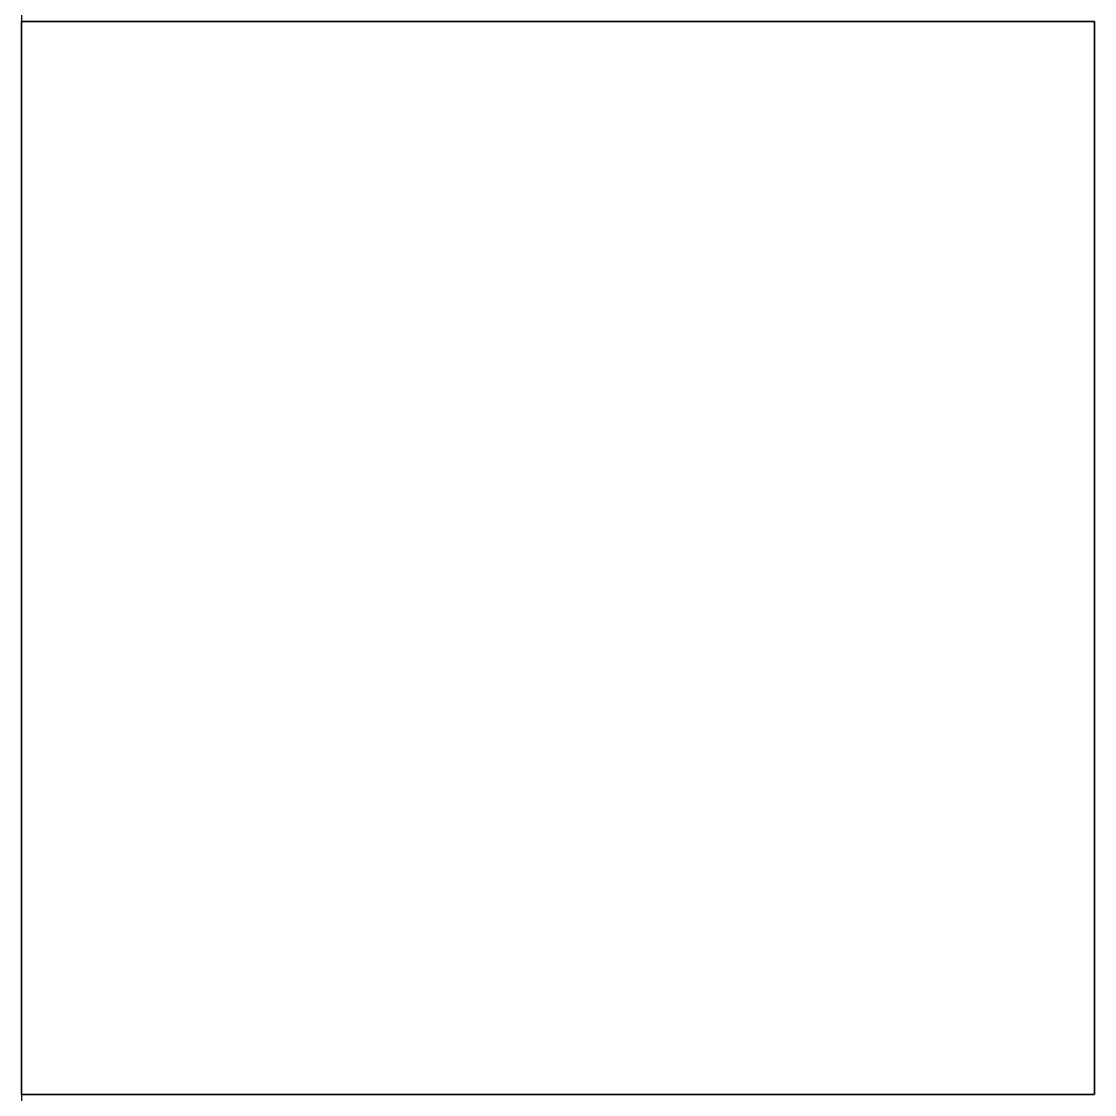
# Model space of a CAD drawing. Header units: millimetres. Extents: x -0.9 to 1, y -1.7 to 11.5.
# Drawn here: x 0 to 1, y 10.53 to 11.53 of the extents above.
import ezdxf

# ---------------------------------------------------------------- set-up
doc = ezdxf.new("R2010")
doc.units = ezdxf.units.MM
doc.layers.add('drawing', color=9, linetype='Continuous')

msp = doc.modelspace()

# ---------------------------------------------------------------- linework, layer by layer
for points in [[(1, 11.53, 8.73), (1, 11.53, 7.73), (0, 11.53, 7.73), (0, 11.53, 8.73)], [(1, 11.53, 7.73), (1, 10.53, 7.73), (0, 10.53, 7.73), (0, 11.53, 7.73)], [(0, 11.53, 7.73), (0, 10.53, 7.73), (0, 10.53, 8.73), (0, 11.53, 8.73)], [(0, 11.53, 8.73), (0, 10.53, 8.73), (1, 10.53, 8.73), (1, 11.53, 8.73)], [(1, 10.53, 8.73), (1, 10.53, 7.73), (1, 11.53, 7.73), (1, 11.53, 8.73)], [(0, 10.53, 8.73), (0, 10.53, 7.73), (1, 10.53, 7.73), (1, 10.53, 8.73)]]:
    msp.add_3dface(points)
at = {"layer": 'drawing'}
for p in [(0, 1.17, 4.44), (0, -1.22, 3.8), (0, -1.15, 5.08)]:
    msp.add_xline(p, (0, -1), dxfattribs=at)

doc.saveas('drawing.dxf')
